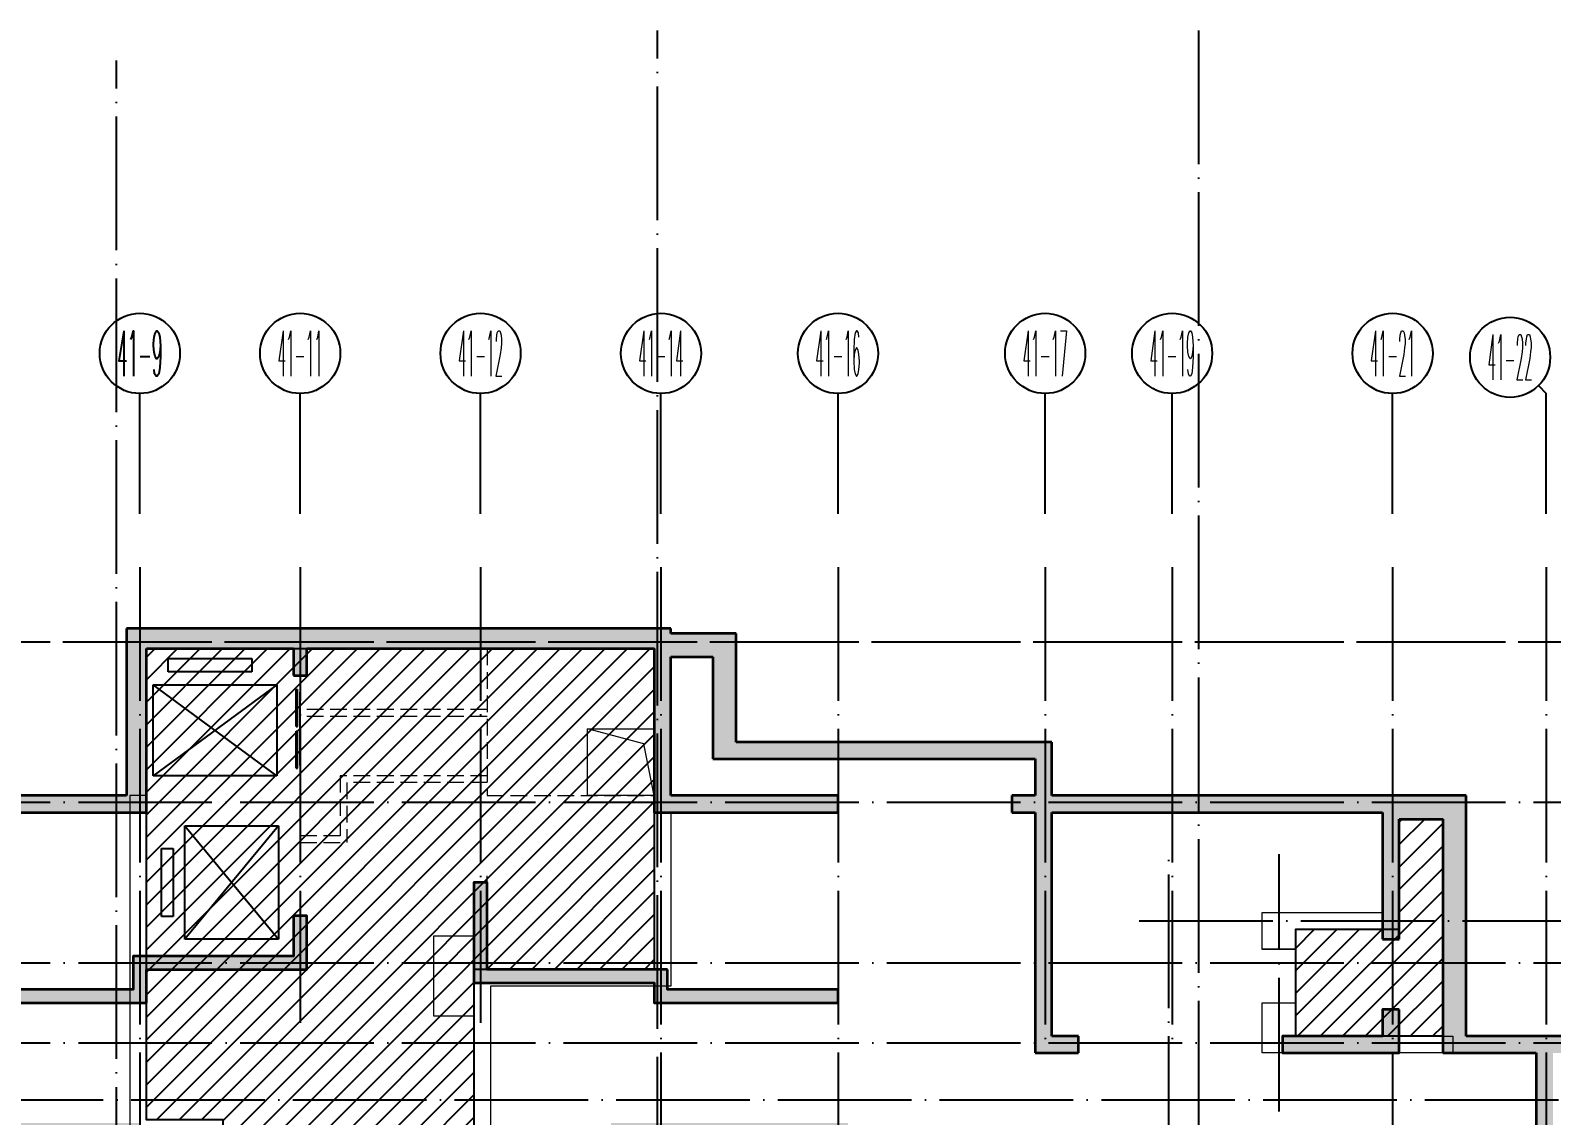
# Model space of a CAD drawing. Extents: x 115549 to 768939, y -502199 to 402497.
# Drawn here: x 330796 to 353562, y -324259 to -308022 of the extents above; entities that cross this region are included whole.
import ezdxf
from ezdxf.enums import TextEntityAlignment as Align

# ---------------------------------------------------------------- set-up
doc = ezdxf.new("R2010")
doc.units = 0
doc.header["$LTSCALE"] = 1000
doc.header["$MEASUREMENT"] = 0
doc.linetypes.add('__DASH', pattern=[0.35, 0.25, -0.1])
doc.linetypes.add('DOTE', pattern=[2.4200000000000004, 2, -0.2, 0.02, -0.2])
for name, color, linetype, lineweight in [('_0', 7, 'Continuous', 9), ('renWALL', 8, 'Continuous', 9), ('主楼剪力墙', 212, 'Continuous', 5), ('砼墙', 3, 'Continuous', 35)]:
    doc.layers.add(name, color=color, linetype=linetype, lineweight=lineweight)
for name, color, linetype in [('AXIS', 3, 'Continuous'), ('AXIS_TEXT', 7, 'Continuous'), ('DOTE', 16, 'DOTE'), ('EVTR', 2, 'Continuous'), ('WINDOW', 4, 'Continuous')]:
    doc.layers.add(name, color=color, linetype=linetype)
doc.styles.add('_TCH_AXIS', font='COMPLEX', dxfattribs={"bigfont": 'GBCBIG'})
doc.styles.add('COMPLEX', font='COMPLEX')

# ---------------------------------------------------------------- blocks, each defined once
blk = doc.blocks.new('qiangzh3333')
at = {"layer": 'renWALL', "color": 8}
for points in [[(503137150.9342006, 3697181646.119416), (503137150.9342009, 3697185046.119416), (503136900.9342009, 3697185046.119416), (503136900.9342006, 3697181646.119416)], [(503142050.9342011, 3697182446.11772), (503144750.9341238, 3697182446.113268), (503144750.9342011, 3697184796.116471), (503145000.9342011, 3697184796.116463), (503145000.9341155, 3697182196.112856), (503142300.9342011, 3697182196.117307), (503142300.9342011, 3697181646.119416), (503142300.9342011, 3697177451.115473), (503142300.9342011, 3697177346.117307), (503146100.9335968, 3697177346.111042), (503146100.9340159, 3697175396.120447), (503147650.9344684, 3697175396.119892), (503147650.9346321, 3697173596.129053), (503147650.9346639, 3697173246.111591), (503147650.9348094, 3697171646.11146), (503146100.937597, 3697171646.112942)], [(503142050.9342011, 3697181746.119416), (503141450.9338303, 3697181746.119416), (503141450.933405, 3697182946.119184), (503142050.9342011, 3697182946.119184), (503142050.9342011, 3697182446.11772), (503142050.9342011, 3697181646.119416), (503142050.9342011, 3697177596.524923), (503141000.9343167, 3697177596.526376), (503140500.9343169, 3697177596.527068), (503140500.9339017, 3697177296.527068), (503140850.9341468, 3697177296.526584), (503140850.9346814, 3697175101.117191), (503140600.9346814, 3697175101.117403), (503140600.9344696, 3697174851.117403), (503141100.9347423, 3697174851.116979), (503141100.9341345, 3697177346.526238), (503142050.9342011, 3697177346.524923), (503142050.9342011, 3697177096.11772), (503145850.9336506, 3697177096.111455), (503145850.9340488, 3697175243.12045), (503145850.9344028, 3697173596.129012), (503145850.934478, 3697173246.111549), (503145850.9346929, 3697172246.116467)], [(503136900.9342006, 3697181646.119098), (503136900.9378093, 3697179946.116202), (503138050.9342036, 3697179946.118238), (503138050.9344605, 3697177451.1212), (503138050.9345274, 3697176801.117507), (503138300.9345274, 3697176801.117532), (503138300.9344764, 3697177296.530113), (503139300.9339017, 3697177296.528729), (503139300.9343169, 3697177596.528729), (503138300.9344455, 3697177596.530113), (503138300.9341778, 3697180196.11868), (503137150.9372786, 3697180196.116644), (503137150.9342006, 3697181646.119628)], [(503157949.9451582, 3697180546.119472), (503157949.9452031, 3697180346.119472)]]:
    blk.add_lwpolyline(points, dxfattribs=at)
for points in [[(503153850.9343082, 3697183296.119416), (503155650.9343097, 3697183296.119416), (503155650.9343097, 3697183046.119416), (503154350.9343085, 3697183046.119416), (503154350.9343087, 3697182746.119417), (503153850.9343087, 3697182746.119416)], [(503154350.9343097, 3697181446.119416), (503156700.9343097, 3697181446.119416), (503156700.9343097, 3697181196.119416), (503153850.93431, 3697181196.119416), (503153850.9343094, 3697181946.119416), (503154350.9343093, 3697181946.119416)]]:
    blk.add_lwpolyline(points, close=True, dxfattribs=at)
blk = doc.blocks.new('zhuloujlqtiangchong')
at = {"layer": '主楼剪力墙'}
h = blk.add_hatch(color=253, dxfattribs=at)
h.dxf.hatch_style = 1
h.paths.add_polyline_path([(779472.119551599, 656800.9228439331), (779472.119551599, 654900.9228439331), (779472.119551599, 654550.9228439331), (779472.119551599, 652700.9228439331), (779472.119551599, 650800.9228439331), (779272.119551599, 650800.9228439331), (779272.119551599, 652700.9228439331), (779272.119551599, 654550.9228439331), (779272.119551599, 654900.9228439331), (779272.119551599, 656800.9228439331)], flags=16)
h.paths.add_polyline_path([(782022.119551599, 657450.9228439331), (781772.119551599, 657450.9228439331), (781772.119551599, 656800.9228439331), (783172.119551599, 656800.9228439331), (783522.119551599, 656800.9228439331), (783522.119551599, 657050.9228439331), (783172.119551599, 657050.9228439331), (782022.119551599, 657050.9228439331)], flags=17)
h.paths.add_polyline_path([(786772.119551599, 651750.9228439331), (786772.119551599, 652000.9228439331), (786372.119551599, 652000.9228439331), (786372.119551599, 653500.9228439331), (786172.119551599, 653500.9228439331), (786172.119551599, 651750.9228439331)], flags=17)
h.paths.add_polyline_path([(791822.119551599, 651850.9228439331), (791822.119551599, 652350.9228439331), (791822.119551599, 652750.9228439331), (794772.119551599, 652750.9228439331), (794772.119551599, 652950.9228439331), (791572.119551599, 652950.9228439331), (791572.119551599, 652350.9228439331), (791572.119551599, 651850.9228439331), (791572.119551599, 651000.9228439331), (791822.119551599, 651000.9228439331)], flags=17)
h.paths.add_polyline_path([(794872.119551599, 647250.9228439331), (794872.119551599, 648050.9228439331), (795272.119551599, 648050.9228439331), (795272.119551599, 648300.9228439331), (794872.119551599, 648300.9228439331), (794872.119551599, 649000.9228439331), (794622.119551599, 649000.9228439331), (794622.119551599, 648150.9228439331), (794622.119551599, 647500.9228439331), (794272.119551599, 647500.9228439331), (792172.119551599, 647500.9228439331), (791822.119551599, 647500.9228439331), (791822.119551599, 649000.9228439331), (791572.119551599, 649000.9228439331), (791572.119551599, 647250.9228439331), (792172.119551599, 647250.9228439331), (794272.119551599, 647250.9228439331)])
h.paths.add_polyline_path([(803422.119551599, 655150.9228439331), (803422.119551599, 655750.9228439331), (800622.119551599, 655750.9228439331), (800622.119551599, 655550.9228439331), (803172.119551599, 655550.9228439331), (803172.119551599, 655150.9228439331), (803172.119551599, 653500.9228439331), (803172.119551599, 653100.9228439331), (803172.119551599, 651750.9228439331), (804172.119551599, 651750.9228439331), (804172.119551599, 652000.9228439331), (803422.119551599, 652000.9228439331), (803422.119551599, 653100.9228439331), (803422.119551599, 653500.9228439331)], flags=17)
h.paths.add_polyline_path([(798372.119551599, 647250.9228439331), (798972.119551599, 647250.9228439331), (801472.119551599, 647250.9228439331), (802072.119551599, 647250.9228439331), (802072.119551599, 649000.9228439331), (802072.119551599, 650650.9228439331), (802072.119551599, 651000.9228439331), (802072.119551599, 651850.9228439331), (802072.119551599, 652600.9228439331), (802072.119551599, 653200.9228439331), (800372.119551599, 653200.9228439331), (798472.119551599, 653200.9228439331), (798472.119551599, 653000.9228439331), (800372.119551599, 653000.9228439331), (801822.119551599, 653000.9228439331), (801822.119551599, 652600.9228439331), (801822.119551599, 651850.9228439331), (801822.119551599, 651000.9228439331), (801822.119551599, 650650.9228439331), (801822.119551599, 649000.9228439331), (801822.119551599, 647500.9228439331), (801472.119551599, 647500.9228439331), (798972.119551599, 647500.9228439331), (798622.119551599, 647500.9228439331), (798622.119551599, 648150.9228439331), (798622.119551599, 649000.9228439331), (798372.119551599, 649000.9228439331), (798372.119551599, 648300.9228439331), (797972.119551599, 648300.9228439331), (797972.119551599, 648050.9228439331), (798372.119551599, 648050.9228439331)])
h.paths.add_polyline_path([(803272.119551599, 657550.9228439331), (803272.119551599, 657750.9228439331), (800722.119551599, 657750.9228439331), (800722.119551599, 658250.9228439331), (798322.119551599, 658250.9228439331), (798322.119551599, 658850.9228439331), (798122.119551599, 658850.9228439331), (798122.119551599, 658050.9228439331), (800522.119551599, 658050.9228439331), (800522.119551599, 657550.9228439331)], flags=17)
h.paths.add_polyline_path([(792922.119551599, 657850.9228439331), (795622.119551599, 657850.9228439331), (795622.119551599, 659350.9228439331), (795422.119551599, 659350.9228439331), (795422.119551599, 658050.9228439331), (792722.119551599, 658050.9228439331), (792722.119551599, 657750.9228439331), (790172.119551599, 657750.9228439331), (790172.119551599, 657550.9228439331), (792922.119551599, 657550.9228439331)], flags=17)
h.paths.add_polyline_path([(790272.119551599, 651750.9228439331), (790272.119551599, 652850.9228439331), (790272.119551599, 653500.9228439331), (790272.119551599, 655150.9228439331), (790272.119551599, 655550.9228439331), (792822.119551599, 655550.9228439331), (793572.119551599, 655550.9228439331), (793572.119551599, 655750.9228439331), (792822.119551599, 655750.9228439331), (790022.119551599, 655750.9228439331), (790022.119551599, 655150.9228439331), (790022.119551599, 653500.9228439331), (790022.119551599, 652850.9228439331), (790022.119551599, 652000.9228439331), (789272.119551599, 652000.9228439331), (789272.119551599, 651750.9228439331)], flags=17)
h.paths.add_polyline_path([(807272.119551599, 651750.9228439331), (807272.119551599, 653500.9228439331), (807072.119551599, 653500.9228439331), (807072.119551599, 652000.9228439331), (806672.119551599, 652000.9228439331), (806672.119551599, 651750.9228439331)], flags=17)
h.paths.add_polyline_path([(810272.119551599, 656800.9228439331), (811672.119551599, 656800.9228439331), (811672.119551599, 657450.9228439331), (811422.119551599, 657450.9228439331), (811422.119551599, 657050.9228439331), (810272.119551599, 657050.9228439331), (809922.119551599, 657050.9228439331), (809922.119551599, 656800.9228439331)], flags=17)
h.paths.add_polyline_path([(776972.119551599, 657450.9228439331), (776722.119551599, 657450.9228439331), (776722.119551599, 657050.9228439331), (775572.119551599, 657050.9228439331), (775222.119551599, 657050.9228439331), (775222.119551599, 656800.9228439331), (775572.119551599, 656800.9228439331), (776972.119551599, 656800.9228439331)], flags=17)
h.paths.add_polyline_path([(772572.119551599, 651750.9228439331), (772572.119551599, 653500.9228439331), (772372.119551599, 653500.9228439331), (772372.119551599, 652000.9228439331), (771972.119551599, 652000.9228439331), (771972.119551599, 651750.9228439331)], flags=17)
h.paths.add_polyline_path([(768722.119551599, 655750.9228439331), (765922.119551599, 655750.9228439331), (765172.119551599, 655750.9228439331), (765172.119551599, 655550.9228439331), (765922.119551599, 655550.9228439331), (768472.119551599, 655550.9228439331), (768472.119551599, 655150.9228439331), (768472.119551599, 653500.9228439331), (768472.119551599, 652850.9228439331), (768472.119551599, 651750.9228439331), (769472.119551599, 651750.9228439331), (769472.119551599, 652000.9228439331), (768722.119551599, 652000.9228439331), (768722.119551599, 652850.9228439331), (768722.119551599, 653500.9228439331), (768722.119551599, 655150.9228439331)], flags=17)
h.paths.add_polyline_path([(767172.119551599, 651850.9228439331), (767172.119551599, 652350.9228439331), (767172.119551599, 652950.9228439331), (763972.119551599, 652950.9228439331), (763972.119551599, 652750.9228439331), (766922.119551599, 652750.9228439331), (766922.119551599, 652350.9228439331), (766922.119551599, 651850.9228439331), (766922.119551599, 651000.9228439331), (767172.119551599, 651000.9228439331)], flags=17)
h.paths.add_polyline_path([(767172.119551599, 647250.9228439331), (767172.119551599, 649000.9228439331), (766922.119551599, 649000.9228439331), (766922.119551599, 647500.9228439331), (764472.119551599, 647500.9228439331), (764122.119551599, 647500.9228439331), (764122.119551599, 648150.9228439331), (764122.119551599, 649000.9228439331), (763872.119551599, 649000.9228439331), (763872.119551599, 648300.9228439331), (763472.119551599, 648300.9228439331), (763472.119551599, 648050.9228439331), (763872.119551599, 648050.9228439331), (763872.119551599, 647250.9228439331), (764472.119551599, 647250.9228439331)])
h.paths.add_polyline_path([(755572.119551599, 655150.9228439331), (755572.119551599, 655550.9228439331), (758122.119551599, 655550.9228439331), (758122.119551599, 655750.9228439331), (755322.119551599, 655750.9228439331), (755322.119551599, 655150.9228439331), (755322.119551599, 653500.9228439331), (755322.119551599, 653100.9228439331), (755322.119551599, 652000.9228439331), (754572.119551599, 652000.9228439331), (754572.119551599, 651750.9228439331), (755572.119551599, 651750.9228439331), (755572.119551599, 653100.9228439331), (755572.119551599, 653500.9228439331)], flags=17)
h.paths.add_polyline_path([(756672.119551599, 647250.9228439331), (759772.119551599, 647250.9228439331), (760372.119551599, 647250.9228439331), (760372.119551599, 648050.9228439331), (760772.119551599, 648050.9228439331), (760772.119551599, 648300.9228439331), (760372.119551599, 648300.9228439331), (760372.119551599, 649000.9228439331), (760122.119551599, 649000.9228439331), (760122.119551599, 648150.9228439331), (760122.119551599, 647500.9228439331), (759772.119551599, 647500.9228439331), (756922.119551599, 647500.9228439331), (756922.119551599, 649000.9228439331), (756672.119551599, 649000.9228439331)])
h.paths.add_polyline_path([(756922.119551599, 652600.9228439331), (756922.119551599, 653000.9228439331), (758372.119551599, 653000.9228439331), (760272.119551599, 653000.9228439331), (760272.119551599, 653200.9228439331), (758372.119551599, 653200.9228439331), (756672.119551599, 653200.9228439331), (756672.119551599, 652600.9228439331), (756672.119551599, 651850.9228439331), (756672.119551599, 651000.9228439331), (756922.119551599, 651000.9228439331), (756922.119551599, 651850.9228439331)], flags=17)
h.paths.add_polyline_path([(758222.119551599, 657550.9228439331), (758222.119551599, 658050.9228439331), (760622.119551599, 658050.9228439331), (760622.119551599, 658850.9228439331), (760422.119551599, 658850.9228439331), (760422.119551599, 658250.9228439331), (758022.119551599, 658250.9228439331), (758022.119551599, 657750.9228439331), (755472.119551599, 657750.9228439331), (755472.119551599, 657550.9228439331)], flags=17)
h.paths.add_polyline_path([(766022.119551599, 658050.9228439331), (763322.119551599, 658050.9228439331), (763322.119551599, 659350.9228439331), (763122.119551599, 659350.9228439331), (763122.119551599, 657850.9228439331), (765822.119551599, 657850.9228439331), (765822.119551599, 657550.9228439331), (768572.119551599, 657550.9228439331), (768572.119551599, 657750.9228439331), (766022.119551599, 657750.9228439331)], flags=17)
h.paths.add_polyline_path([(752072.119551599, 651750.9228439331), (752072.119551599, 652000.9228439331), (751672.119551599, 652000.9228439331), (751672.119551599, 653500.9228439331), (751472.119551599, 653500.9228439331), (751472.119551599, 651750.9228439331)], flags=17)
h.paths.add_polyline_path([(748822.119551599, 656800.9228439331), (748822.119551599, 657050.9228439331), (748472.119551599, 657050.9228439331), (747322.119551599, 657050.9228439331), (747322.119551599, 657450.9228439331), (747072.119551599, 657450.9228439331), (747072.119551599, 656800.9228439331), (748472.119551599, 656800.9228439331)], flags=17)
h.paths.add_polyline_path([(744772.119551599, 656401.0003905296), (742021.1895515919, 656400.9844765663), (742021.1895515919, 655700.9853439331), (742271.1895515919, 655700.9853439331), (742271.1895515919, 656100.9859228134), (744772.119551599, 656101.0003905296), (744772.119551599, 655450.9228439331), (744772.119551599, 654900.9228439331), (744772.119551599, 654550.9228439331), (744772.119551599, 653100.9228439331), (744772.119551599, 652700.9228439331), (744772.119551599, 650800.9228439331), (742271.1895515919, 650800.9228439331), (742271.1895515919, 654500.9853439331), (742021.1895515919, 654500.9853439331), (742021.1895515919, 650550.9228439331), (744872.119551599, 650550.9228439331), (745372.119551599, 650550.9228439331), (748572.119551599, 650550.9228439331), (748572.119551599, 651750.9228439331), (748972.119551599, 651750.9228439331), (748972.119551599, 652000.9228439331), (748572.119551599, 652000.9228439331), (748572.119551599, 652700.9228439331), (748322.119551599, 652700.9228439331), (748322.119551599, 651850.9228439331), (748322.119551599, 650800.9228439331), (745372.119551599, 650800.9228439331), (745022.119551599, 650800.9228439331), (745022.119551599, 652700.9228439331), (745022.119551599, 653100.9228439331), (745022.119551599, 654550.9228439331), (745022.119551599, 654900.9228439331), (745022.119551599, 655450.9228439331), (745022.119551599, 656101.0009689331), (745022.119551599, 656800.9228439331), (745372.119551599, 656800.9228439331), (746422.119551599, 656800.9228439331), (746422.119551599, 660300.9228439331), (747072.119551599, 660300.9228439331), (747072.119551599, 658500.9228439331), (747322.119551599, 658500.9228439331), (747322.119551599, 660400.9228439331), (748072.119551599, 660400.9228439331), (750472.119551599, 660400.9228439331), (752272.119551599, 660400.9228439331), (752272.119551599, 657050.9228439331), (751872.119551599, 657050.9228439331), (751872.119551599, 656800.9228439331), (752522.119551599, 656800.9228439331), (752522.119551599, 660400.9228439331), (752872.119551599, 660400.9228439331), (755472.119551599, 660400.9228439331), (757622.119551599, 660400.9228439331), (758222.119551599, 660400.9228439331), (758222.119551599, 662850.9228439331), (760422.119551599, 662850.9228439331), (760422.119551599, 662450.9228439331), (760622.119551599, 662450.9228439331), (760622.119551599, 662850.9228439331), (763222.119551599, 662850.9228439331), (765322.119551599, 662850.9228439331), (765822.119551599, 662850.9228439331), (765822.119551599, 661330.9228439331), (765822.119551599, 660400.9228439331), (766422.119551599, 660400.9228439331), (766822.119551599, 660400.9228439331), (768572.119551599, 660400.9228439331), (768572.119551599, 660650.9228439331), (766822.119551599, 660650.9228439331), (766422.119551599, 660650.9228439331), (766072.119551599, 660650.9228439331), (766072.119551599, 661330.9228439331), (766072.119551599, 662725.9228439331), (766697.119551599, 662725.9228439331), (766697.119551599, 661200.9228439331), (768572.119551599, 661200.9228439331), (771522.119551599, 661200.9228439331), (771522.119551599, 660650.9228439331), (771172.119551599, 660650.9228439331), (771172.119551599, 660400.9228439331), (771522.119551599, 660400.9228439331), (771522.119551599, 656800.9228439331), (772172.119551599, 656800.9228439331), (772172.119551599, 657050.9228439331), (771772.119551599, 657050.9228439331), (771772.119551599, 660400.9228439331), (773572.119551599, 660400.9228439331), (775972.119551599, 660400.9228439331), (776722.119551599, 660400.9228439331), (776722.119551599, 658500.9228439331), (776972.119551599, 658500.9228439331), (776972.119551599, 660300.9228439331), (777622.119551599, 660300.9228439331), (777622.119551599, 656800.9228439331), (778672.119551599, 656800.9228439331), (779022.119551599, 656800.9228439331), (779022.119551599, 654900.9228439331), (779022.119551599, 654550.9228439331), (779022.119551599, 652700.9228439331), (779022.119551599, 650800.9228439331), (778672.119551599, 650800.9228439331), (775722.119551599, 650800.9228439331), (775722.119551599, 651850.9228439331), (775722.119551599, 652700.9228439331), (775472.119551599, 652700.9228439331), (775472.119551599, 652000.9228439331), (775072.119551599, 652000.9228439331), (775072.119551599, 651750.9228439331), (775472.119551599, 651750.9228439331), (775472.119551599, 650550.9228439331), (778672.119551599, 650550.9228439331), (779172.119551599, 650550.9228439331), (779572.119551599, 650550.9228439331), (780072.119551599, 650550.9228439331), (783272.119551599, 650550.9228439331), (783272.119551599, 651750.9228439331), (783672.119551599, 651750.9228439331), (783672.119551599, 652000.9228439331), (783272.119551599, 652000.9228439331), (783272.119551599, 652700.9228439331), (783022.119551599, 652700.9228439331), (783022.119551599, 651850.9228439331), (783022.119551599, 650800.9228439331), (780072.119551599, 650800.9228439331), (779722.119551599, 650800.9228439331), (779722.119551599, 652700.9228439331), (779722.119551599, 654550.9228439331), (779722.119551599, 654900.9228439331), (779722.119551599, 656800.9228439331), (780072.119551599, 656800.9228439331), (781122.119551599, 656800.9228439331), (781122.119551599, 660300.9228439331), (781772.119551599, 660300.9228439331), (781772.119551599, 658500.9228439331), (782022.119551599, 658500.9228439331), (782022.119551599, 660400.9228439331), (782772.119551599, 660400.9228439331), (785172.119551599, 660400.9228439331), (786972.119551599, 660400.9228439331), (786972.119551599, 657050.9228439331), (786572.119551599, 657050.9228439331), (786572.119551599, 656800.9228439331), (787222.119551599, 656800.9228439331), (787222.119551599, 660400.9228439331), (787572.119551599, 660400.9228439331), (787572.119551599, 660650.9228439331), (787222.119551599, 660650.9228439331), (787222.119551599, 661200.9228439331), (790172.119551599, 661200.9228439331), (792047.119551599, 661200.9228439331), (792047.119551599, 662725.9228439331), (792672.119551599, 662725.9228439331), (792672.119551599, 661330.9228439331), (792672.119551599, 660650.9228439331), (792322.119551599, 660650.9228439331), (791922.119551599, 660650.9228439331), (790172.119551599, 660650.9228439331), (790172.119551599, 660400.9228439331), (791922.119551599, 660400.9228439331), (792322.119551599, 660400.9228439331), (792922.119551599, 660400.9228439331), (792922.119551599, 661330.9228439331), (792922.119551599, 662850.9228439331), (793422.119551599, 662850.9228439331), (795522.119551599, 662850.9228439331), (798122.119551599, 662850.9228439331), (798122.119551599, 662450.9228439331), (798322.119551599, 662450.9228439331), (798322.119551599, 662850.9228439331), (800522.119551599, 662850.9228439331), (800522.119551599, 660400.9228439331), (801122.119551599, 660400.9228439331), (803272.119551599, 660400.9228439331), (805872.119551599, 660400.9228439331), (806222.119551599, 660400.9228439331), (806222.119551599, 656800.9228439331), (806872.119551599, 656800.9228439331), (806872.119551599, 657050.9228439331), (806472.119551599, 657050.9228439331), (806472.119551599, 660400.9228439331), (808272.119551599, 660400.9228439331), (810672.119551599, 660400.9228439331), (811422.119551599, 660400.9228439331), (811422.119551599, 658500.9228439331), (811672.119551599, 658500.9228439331), (811672.119551599, 660300.9228439331), (812322.119551599, 660300.9228439331), (812322.119551599, 656800.9228439331), (813372.119551599, 656800.9228439331), (813722.119551599, 656800.9228439331), (813722.119551599, 655902.9540939331), (813722.119551599, 655450.9228439331), (813722.119551599, 654900.9228439331), (813722.119551599, 654550.9228439331), (813722.119551599, 653100.9228439331), (813722.119551599, 652700.9228439331), (813722.119551599, 650800.9228439331), (810422.119551599, 650800.9228439331), (810422.119551599, 651850.9228439331), (810422.119551599, 652700.9228439331), (810172.119551599, 652700.9228439331), (810172.119551599, 652000.9228439331), (809772.119551599, 652000.9228439331), (809772.119551599, 651750.9228439331), (810172.119551599, 651750.9228439331), (810172.119551599, 650550.9228439331), (813972.119551599, 650550.9228439331), (813972.119551599, 652700.9228439331), (813972.119551599, 653100.9228439331), (813972.119551599, 654550.9228439331), (813972.119551599, 654900.9228439331), (813972.119551599, 655450.9228439331), (813972.119551599, 657050.9228439331), (813372.119551599, 657050.9228439331), (812672.119551599, 657050.9228439331), (812672.119551599, 660650.9228439331), (811572.119551599, 660650.9228439331), (810672.119551599, 660650.9228439331), (808272.119551599, 660650.9228439331), (806372.119551599, 660650.9228439331), (805872.119551599, 660650.9228439331), (803272.119551599, 660650.9228439331), (801122.119551599, 660650.9228439331), (800822.119551599, 660650.9228439331), (800822.119551599, 663150.9228439331), (798222.119551599, 663150.9228439331), (795522.119551599, 663150.9228439331), (793422.119551599, 663150.9228439331), (792672.119551599, 663150.9228439331), (792672.119551599, 663075.9228439331), (791697.119551599, 663075.9228439331), (791697.119551599, 661450.9228439331), (790172.119551599, 661450.9228439331), (786972.119551599, 661450.9228439331), (786972.119551599, 660650.9228439331), (785172.119551599, 660650.9228439331), (782772.119551599, 660650.9228439331), (781872.119551599, 660650.9228439331), (780772.119551599, 660650.9228439331), (780772.119551599, 657050.9228439331), (780072.119551599, 657050.9228439331), (779572.119551599, 657050.9228439331), (779172.119551599, 657050.9228439331), (778672.119551599, 657050.9228439331), (777972.119551599, 657050.9228439331), (777972.119551599, 660650.9228439331), (776872.119551599, 660650.9228439331), (775972.119551599, 660650.9228439331), (773572.119551599, 660650.9228439331), (771772.119551599, 660650.9228439331), (771772.119551599, 661450.9228439331), (768572.119551599, 661450.9228439331), (767047.119551599, 661450.9228439331), (767047.119551599, 663075.9228439331), (766072.119551599, 663075.9228439331), (766072.119551599, 663150.9228439331), (765322.119551599, 663150.9228439331), (763222.119551599, 663150.9228439331), (760522.119551599, 663150.9228439331), (757922.119551599, 663150.9228439331), (757922.119551599, 660650.9228439331), (757622.119551599, 660650.9228439331), (755472.119551599, 660650.9228439331), (752872.119551599, 660650.9228439331), (752372.119551599, 660650.9228439331), (750472.119551599, 660650.9228439331), (748072.119551599, 660650.9228439331), (747172.119551599, 660650.9228439331), (746072.119551599, 660650.9228439331), (746072.119551599, 657050.9228439331), (745372.119551599, 657050.9228439331), (744772.119551599, 657050.9228439331)])
blk = doc.blocks.new('$DORLIB2D$00000127')
at = {"color": 0}
for points in [[(-0.5333333333328483, 0.7948983154366971), (-0.5333333333328483, 0.690405644187237)], [(-0.0333333333328483, 0.7948983154366971), (-0.5333333333328483, 0.7948983154366971)], [(-0.0333333333328483, 0.690405644187237), (-0.5333333333328483, 0.690405644187237)], [(-0.0333333333328483, 0.7948983154366971), (-0.0333333333328483, 0.690405644187237)], [(0.5333333333328483, 0.7948983154366971), (0.0333333333328483, 0.7948983154366971)], [(0.0333333333328483, 0.7948983154366971), (0.0333333333328483, 0.690405644187237)], [(0.5333333333328483, 0.690405644187237), (0.0333333333328483, 0.690405644187237)], [(0.5333333333328483, 0.7948983154366971), (0.5333333333328483, 0.690405644187237)], [(0.5, 0.4999999999999858), (-0.5, 0.4999999999999858)]]:
    blk.add_lwpolyline(points, dxfattribs=at)
blk = doc.blocks.new('_AXISO')
blk.add_circle((0, 0), 0.5)
at = {"layer": 'AXIS_TEXT', "style": 'COMPLEX', "width": 1.041666666666667}
blk.add_attdef('A', text='', height=0.56, dxfattribs=at).set_placement((-0.25, -0.28), (0.25, -0.28), align=Align.FIT)
blk = doc.blocks.new('41-3')
at = {"layer": 'AXIS'}
for p, q in [((2271426.010608793, -1135068.164519855), (2271426.010608795, -1133266.537620632)), ((2273826.010608309, -1135068.164519856), (2273826.010608311, -1133266.537620634)), ((2276526.010608231, -1135068.164519858), (2276526.010608233, -1133266.537620635)), ((2279226.010607381, -1135068.16451986), (2279226.010607383, -1133266.537620637)), ((2281876.010607562, -1135068.164519861), (2281876.010607563, -1133266.537620639)), ((2284976.010607705, -1135068.164519863), (2284976.010607706, -1133266.537620641)), ((2286876.010608023, -1135068.164519865), (2286876.010608024, -1133266.537620642)), ((2290176.010607856, -1135068.164519867), (2290176.010607858, -1133266.537620644)), ((2292358.8533204, -1133149.38033312), (2292476.010607925, -1133266.537620645)), ((2292476.010607923, -1135068.164519868), (2292476.010607925, -1133266.537620645))]:
    blk.add_line(p, q, dxfattribs=at)
ref = blk.add_blockref('_AXISO', (2271426.010608795, -1132666.537620632), dxfattribs=dict(at, xscale=1200, yscale=1200, zscale=1200))
ref.add_attrib('A', '41-9', dxfattribs={"layer": 'AXIS_TEXT', "height": 678.8225099390856, "style": '_TCH_AXIS', "width": 0.2763157894735886}).set_placement((2271086.599353826, -1133005.948875602), (2271765.421863765, -1133005.948875602), align=Align.FIT)
ref = blk.add_blockref('_AXISO', (2273826.010608311, -1132666.537620633), dxfattribs=dict(at, xscale=1200, yscale=1200, zscale=1200))
ref.add_attrib('A', '41-11', dxfattribs={"layer": 'AXIS_TEXT', "height": 678.8225099390856, "style": '_TCH_AXIS', "width": 0.2441860465115435}).set_placement((2273486.599353342, -1133005.948875603), (2274165.421863281, -1133005.948875603), align=Align.FIT)
ref = blk.add_blockref('_AXISO', (2276526.010608233, -1132666.537620635), dxfattribs=dict(at, xscale=1200, yscale=1200, zscale=1200))
ref.add_attrib('A', '41-12', dxfattribs={"layer": 'AXIS_TEXT', "height": 678.8225099390856, "style": '_TCH_AXIS', "width": 0.2307692307691509}).set_placement((2276186.599353264, -1133005.948875605), (2276865.421863202, -1133005.948875605), align=Align.FIT)
ref = blk.add_blockref('_AXISO', (2279226.010607383, -1132666.537620637), dxfattribs=dict(at, xscale=1200, yscale=1200, zscale=1200))
ref.add_attrib('A', '41-14', dxfattribs={"layer": 'AXIS_TEXT', "height": 678.8225099390856, "style": '_TCH_AXIS', "width": 0.2258064516128251}).set_placement((2278886.599352414, -1133005.948875607), (2279565.421862353, -1133005.948875607), align=Align.FIT)
ref = blk.add_blockref('_AXISO', (2281876.010607564, -1132666.537620639), dxfattribs=dict(at, xscale=1200, yscale=1200, zscale=1200))
ref.add_attrib('A', '41-16', dxfattribs={"layer": 'AXIS_TEXT', "height": 678.8225099390856, "style": '_TCH_AXIS', "width": 0.230769230769151}).set_placement((2281536.599352594, -1133005.948875608), (2282215.421862533, -1133005.948875608), align=Align.FIT)
ref = blk.add_blockref('_AXISO', (2284976.010607706, -1132666.537620641), dxfattribs=dict(at, xscale=1200, yscale=1200, zscale=1200))
ref.add_attrib('A', '41-17', dxfattribs={"layer": 'AXIS_TEXT', "height": 678.8225099390856, "style": '_TCH_AXIS', "width": 0.230769230769151}).set_placement((2284636.599352737, -1133005.94887561), (2285315.421862676, -1133005.94887561), align=Align.FIT)
ref = blk.add_blockref('_AXISO', (2286876.010608025, -1132666.537620642), dxfattribs=dict(at, xscale=1200, yscale=1200, zscale=1200))
ref.add_attrib('A', '41-19', dxfattribs={"layer": 'AXIS_TEXT', "height": 678.8225099390856, "style": '_TCH_AXIS', "width": 0.230769230769151}).set_placement((2286536.599353055, -1133005.948875611), (2287215.421862994, -1133005.948875611), align=Align.FIT)
ref = blk.add_blockref('_AXISO', (2290176.010607858, -1132666.537620644), dxfattribs=dict(at, xscale=1200, yscale=1200, zscale=1200))
ref.add_attrib('A', '41-21', dxfattribs={"layer": 'AXIS_TEXT', "height": 678.8225099390856, "style": '_TCH_AXIS', "width": 0.230769230769151}).set_placement((2289836.599352889, -1133005.948875614), (2290515.421862828, -1133005.948875614), align=Align.FIT)
ref = blk.add_blockref('_AXISO', (2291934.589251688, -1132725.116264408), dxfattribs=dict(at, xscale=1200, yscale=1200, zscale=1200))
ref.add_attrib('A', '41-22', dxfattribs={"layer": 'AXIS_TEXT', "height": 678.8225099390856, "style": '_TCH_AXIS', "width": 0.2187499999999244}).set_placement((2291595.177996719, -1133064.527519377), (2292274.000506658, -1133064.527519377), align=Align.FIT)
blk = doc.blocks.new('gangjinhunningtuqiang')
at = {"layer": '砼墙', "color": 8}
for p, q in [((760522.119551599, 663150.9228439331), (757922.119551599, 663150.9228439331)), ((757922.119551599, 663150.9228439331), (757922.119551599, 660650.9228439331)), ((763222.119551599, 663150.9228439331), (760522.119551599, 663150.9228439331)), ((765322.119551599, 663150.9228439331), (763222.119551599, 663150.9228439331)), ((766072.119551599, 663150.9228439331), (765322.119551599, 663150.9228439331)), ((766072.119551599, 663075.9228439331), (766072.119551599, 663150.9228439331)), ((767047.119551599, 663075.9228439331), (766072.119551599, 663075.9228439331)), ((767047.119551599, 661450.9228439331), (767047.119551599, 663075.9228439331)), ((758222.119551599, 660400.9228439331), (758222.119551599, 662850.9228439331)), ((758222.119551599, 662850.9228439331), (760422.119551599, 662850.9228439331)), ((760422.119551599, 662850.9228439331), (760422.119551599, 662450.9228439331)), ((760622.119551599, 662450.9228439331), (760622.119551599, 662850.9228439331)), ((760622.119551599, 662850.9228439331), (763222.119551599, 662850.9228439331)), ((763222.119551599, 662850.9228439331), (765322.119551599, 662850.9228439331)), ((765322.119551599, 662850.9228439331), (765822.119551599, 662850.9228439331)), ((765822.119551599, 662850.9228439331), (765822.119551599, 661330.9228439331)), ((766072.119551599, 661330.9228439331), (766072.119551599, 662725.9228439331)), ((766072.119551599, 662725.9228439331), (766697.119551599, 662725.9228439331)), ((766697.119551599, 662725.9228439331), (766697.119551599, 661200.9228439331)), ((760422.119551599, 662450.9228439331), (760622.119551599, 662450.9228439331)), ((768572.119551599, 661450.9228439331), (767047.119551599, 661450.9228439331)), ((771772.119551599, 661450.9228439331), (768572.119551599, 661450.9228439331)), ((771772.119551599, 660650.9228439331), (771772.119551599, 661450.9228439331)), ((765822.119551599, 661330.9228439331), (765822.119551599, 660400.9228439331)), ((766072.119551599, 660650.9228439331), (766072.119551599, 661330.9228439331)), ((766697.119551599, 661200.9228439331), (768572.119551599, 661200.9228439331)), ((768572.119551599, 661200.9228439331), (771522.119551599, 661200.9228439331)), ((771522.119551599, 661200.9228439331), (771522.119551599, 660650.9228439331)), ((757622.119551599, 660650.9228439331), (755472.119551599, 660650.9228439331)), ((757922.119551599, 660650.9228439331), (757622.119551599, 660650.9228439331)), ((766422.119551599, 660650.9228439331), (766072.119551599, 660650.9228439331)), ((766822.119551599, 660650.9228439331), (766422.119551599, 660650.9228439331)), ((768572.119551599, 660650.9228439331), (766822.119551599, 660650.9228439331)), ((768572.119551599, 660400.9228439331), (768572.119551599, 660650.9228439331)), ((771522.119551599, 660650.9228439331), (771172.119551599, 660650.9228439331)), ((771172.119551599, 660650.9228439331), (771172.119551599, 660400.9228439331)), ((773572.119551599, 660650.9228439331), (771772.119551599, 660650.9228439331)), ((775972.119551599, 660650.9228439331), (773572.119551599, 660650.9228439331)), ((776872.119551599, 660650.9228439331), (775972.119551599, 660650.9228439331)), ((777972.119551599, 660650.9228439331), (776872.119551599, 660650.9228439331)), ((777972.119551599, 657050.9228439331), (777972.119551599, 660650.9228439331)), ((755472.119551599, 660400.9228439331), (757622.119551599, 660400.9228439331)), ((757622.119551599, 660400.9228439331), (758222.119551599, 660400.9228439331)), ((765822.119551599, 660400.9228439331), (766422.119551599, 660400.9228439331)), ((766422.119551599, 660400.9228439331), (766822.119551599, 660400.9228439331)), ((766822.119551599, 660400.9228439331), (768572.119551599, 660400.9228439331)), ((771172.119551599, 660400.9228439331), (771522.119551599, 660400.9228439331)), ((771522.119551599, 660400.9228439331), (771522.119551599, 656800.9228439331)), ((771772.119551599, 657050.9228439331), (771772.119551599, 660400.9228439331)), ((771772.119551599, 660400.9228439331), (773572.119551599, 660400.9228439331)), ((773572.119551599, 660400.9228439331), (775972.119551599, 660400.9228439331)), ((775972.119551599, 660400.9228439331), (776722.119551599, 660400.9228439331)), ((776722.119551599, 660400.9228439331), (776722.119551599, 658500.9228439331)), ((776972.119551599, 658500.9228439331), (776972.119551599, 660300.9228439331)), ((776972.119551599, 660300.9228439331), (777622.119551599, 660300.9228439331)), ((777622.119551599, 660300.9228439331), (777622.119551599, 656800.9228439331)), ((776722.119551599, 658500.9228439331), (776972.119551599, 658500.9228439331)), ((772172.119551599, 657050.9228439331), (771772.119551599, 657050.9228439331)), ((772172.119551599, 656800.9228439331), (772172.119551599, 657050.9228439331)), ((778672.119551599, 657050.9228439331), (777972.119551599, 657050.9228439331)), ((779172.119551599, 657050.9228439331), (778672.119551599, 657050.9228439331)), ((779572.119551599, 657050.9228439331), (779172.119551599, 657050.9228439331)), ((771522.119551599, 656800.9228439331), (772172.119551599, 656800.9228439331)), ((777622.119551599, 656800.9228439331), (778672.119551599, 656800.9228439331)), ((778672.119551599, 656800.9228439331), (779022.119551599, 656800.9228439331)), ((779022.119551599, 656800.9228439331), (779022.119551599, 654900.9228439331))]:
    blk.add_line(p, q, dxfattribs=at)
for points in [[(766022.119551599, 658050.9228439331), (763322.119551599, 658050.9228439331), (763322.119551599, 659350.9228439331), (763122.119551599, 659350.9228439331), (763122.119551599, 657850.9228439331), (765822.119551599, 657850.9228439331), (765822.119551599, 657550.9228439331), (768572.119551599, 657550.9228439331), (768572.119551599, 657750.9228439331), (766022.119551599, 657750.9228439331)], [(758222.119551599, 657550.9228439331), (758222.119551599, 658050.9228439331), (760622.119551599, 658050.9228439331), (760622.119551599, 658850.9228439331), (760422.119551599, 658850.9228439331), (760422.119551599, 658250.9228439331), (758022.119551599, 658250.9228439331), (758022.119551599, 657750.9228439331), (755472.119551599, 657750.9228439331), (755472.119551599, 657550.9228439331)], [(776972.119551599, 657450.9228439331), (776722.119551599, 657450.9228439331), (776722.119551599, 657050.9228439331), (775572.119551599, 657050.9228439331), (775222.119551599, 657050.9228439331), (775222.119551599, 656800.9228439331), (775572.119551599, 656800.9228439331), (776972.119551599, 656800.9228439331)]]:
    blk.add_lwpolyline(points, close=True, dxfattribs=at)
blk = doc.blocks.new('saaaa')
at = {"layer": 'renWALL', "color": 8}
for p, q in [((504804839.7401332, 3696245843.256648), (504804589.7401332, 3696245843.256648)), ((504804589.7401332, 3696245843.256648), (504804589.7401329, 3696242443.256648)), ((504804839.7401329, 3696242443.256648), (504804839.7401332, 3696245843.256648)), ((504812439.740056, 3696243243.2505), (504812439.7401333, 3696245593.253703)), ((504812439.7401333, 3696245593.253703), (504812689.7401333, 3696245593.253695)), ((504812689.7401333, 3696245593.253695), (504812689.7400478, 3696242993.250088)), ((504821539.7402405, 3696244093.256648), (504823339.740242, 3696244093.256648)), ((504821539.740241, 3696243543.256648), (504821539.7402405, 3696244093.256648)), ((504823339.740242, 3696244093.256648), (504823339.740242, 3696243843.256648)), ((504809139.7397625, 3696242543.256648), (504809139.7393373, 3696243743.256415)), ((504809139.7393373, 3696243743.256415), (504809739.7401334, 3696243743.256415)), ((504809739.7401334, 3696243743.256415), (504809739.7401333, 3696243243.254951)), ((504823339.740242, 3696243843.256648), (504822039.7402408, 3696243843.256648)), ((504822039.7402408, 3696243843.256648), (504822039.740241, 3696243543.256649)), ((504822039.740241, 3696243543.256649), (504821539.740241, 3696243543.256648)), ((504809739.7401333, 3696243243.254951), (504809739.7401333, 3696242443.256648)), ((504809739.7401333, 3696243243.254951), (504812439.740056, 3696243243.2505)), ((504812689.7400478, 3696242993.250088), (504809989.7401333, 3696242993.254539)), ((504809989.7401333, 3696242993.254539), (504809989.7401333, 3696242443.256648)), ((504821539.7402422, 3696241993.256648), (504821539.7402416, 3696242743.256648)), ((504821539.7402416, 3696242743.256648), (504822039.7402416, 3696242743.256648)), ((504822039.7402416, 3696242743.256648), (504822039.740242, 3696242243.256648)), ((504804589.7401329, 3696242443.25633), (504804589.7437416, 3696240743.253434)), ((504804839.7432109, 3696240993.253876), (504804839.7401329, 3696242443.25686)), ((504809739.7401333, 3696242543.256648), (504809139.7397625, 3696242543.256648)), ((504809739.7401333, 3696242443.256648), (504809739.7401333, 3696238393.662155)), ((504809989.7401333, 3696242443.256648), (504809989.7401333, 3696238248.252705)), ((504822039.740242, 3696242243.256648), (504824389.740242, 3696242243.256648)), ((504824389.740242, 3696242243.256648), (504824389.740242, 3696241993.256648)), ((504824389.740242, 3696241993.256648), (504821539.7402422, 3696241993.256648)), ((504825638.7510905, 3696241343.256703), (504825638.7511354, 3696241143.256703))]:
    blk.add_line(p, q, dxfattribs=at)
blk = doc.blocks.new('41-19')
at = {"layer": 'DOTE', "color": 8}
for p, q in [((1557487.808168828, -716627.5925875214), (1557487.808168818, -725045.4097481809)), ((1559887.808168343, -716627.5925875233), (1559887.808168336, -723445.4097571681)), ((1562587.808168261, -716627.5925875345), (1562587.808168261, -723445.4097571886)), ((1565287.808167419, -716627.5925875366), (1565287.808167419, -725045.4097481809)), ((1567937.808167612, -716627.5925875824), (1567937.808167599, -734205.9803900482)), ((1571037.808167755, -716627.5925875531), (1571037.808167749, -723845.4089860091)), ((1572937.808168075, -716627.5925875643), (1572937.808168069, -723745.4097567938)), ((1576237.808167911, -716627.5925875829), (1576237.808167903, -726095.4097570396)), ((1578537.808167962, -716627.5925875903), (1578537.808167976, -734208.6654891651)), ((1542048.507079553, -717745.4097569726), (1614737.808167769, -717745.4097569726)), ((1542048.507079558, -720145.409757069), (1614737.808167773, -720145.409757069)), ((1542048.507079553, -722545.4097574198), (1616076.448147352, -722545.4097574198)), ((1542048.507079553, -723745.409757021), (1614737.808167769, -723745.409757021))]:
    blk.add_line(p, q, dxfattribs=at)

msp = doc.modelspace()

# ---------------------------------------------------------------- hatches: boundary and pattern name
h = msp.add_hatch()
h.set_pattern_fill('ANSI31', color=256, scale=150)
h.set_pattern_definition([(45, (-1224357.668310355, -1071456.499396131), (-168.3798022700466, 168.3798022700466), [])])
h.paths.add_polyline_path([(332533.2027687321, -317271.880719469), (340133.199372519, -317271.880719469), (340133.199372519, -322071.8777707081), (337433.2027687321, -322071.8777707081), (337433.1993727575, -326921.4722636204), (333683.1996167193, -326921.880719469), (333683.1993495116, -324321.8787706356), (332533.1997502337, -324321.8777707081)])
h.paths.add_polyline_path([(351283.2027687321, -319821.880719469), (351933.2027687321, -319821.880719469), (351933.2027687321, -323071.8777707081), (349733.1994815359, -323071.8777702312), (349733.1994813571, -321471.8777707081), (351283.2027687321, -321471.8777707081)])
h.paths.add_polyline_path([(356083.2027687321, -319821.880719469), (355433.2027687321, -319821.880719469), (355433.2027687917, -323071.8777707081), (357633.2060559879, -323071.8777702312), (357633.2060561667, -321471.8777707081), (356083.2027687321, -321471.8777707081)])
h.paths.add_polyline_path([(367233.2027687321, -317271.880719469), (367233.2027687321, -322071.8777707081), (367233.2027687321, -324371.880719469), (370183.1964179168, -324371.8844988804), (370183.1974971781, -325471.8769796352), (372683.1992632637, -325471.8769796352), (372683.2009870301, -324371.8744013767), (374833.1983039866, -324371.8759329777), (374833.1983039866, -317271.880719469)])

# ---------------------------------------------------------------- linework, layer by layer
msp.add_line((337433.1994814167, -322071.8777707081), (337433.1994814167, -322271.8779252033))
for points in [[(332533.2027687321, -317271.880719469), (340133.199372519, -317271.880719469), (340133.199372519, -322071.8777707081), (337433.2027687321, -322071.8777707081), (337433.1993727575, -326921.4722636204), (333683.1996167193, -326921.880719469), (333683.1993495116, -324321.8787706356), (332533.1997502337, -324321.8777707081)], [(351283.2027687321, -319821.880719469), (351933.2027687321, -319821.880719469), (351933.2027687321, -323071.8777707081), (349733.1994815359, -323071.8777702312), (349733.1994813571, -321471.8777707081), (351283.2027687321, -321471.8777707081)]]:
    msp.add_lwpolyline(points, close=True)
at = {"layer": '_0'}
for p, q in [((340133.1993726979, -320671.8777707081), (340133.1993726979, -318591.8777707081)), ((337633.1993726979, -322071.8777707081), (337633.1993726979, -320671.8777707081)), ((340133.1993726979, -320671.8777707081), (340133.1993726979, -322071.8777707081)), ((340133.1993726979, -322071.8777707081), (337633.1993726979, -322071.8777707081))]:
    msp.add_line(p, q, dxfattribs=at)
at = {"layer": '_0', "color": 0, "linetype": '__DASH'}
for p in [(335533.1993727575, -319273.5375264148), (334833.1993729363, -320171.8777702312)]:
    msp.add_line(p, (335533.1993730555, -320171.8777702312), dxfattribs=at)
msp.add_lwpolyline([(340133.199372519, -317271.8777697544), (337633.1973363648, -317271.8777697544), (337633.1973363648, -319471.8778527241), (340133.199372519, -319471.8778527241)], close=True, dxfattribs=at)
for points in [[(337633.1972950588, -318185.1934140186), (334833.1971432457, -318185.1945302944)], [(337633.1973363648, -318285.1934140186), (334833.1971846113, -318285.1945302944)], [(337633.1972950588, -319173.5366890888), (335433.1993727575, -319173.5375664692), (335433.1993730555, -320071.8777702312), (334833.1993729363, -320071.8777702312)], [(337633.1973363648, -319273.5366890888), (335533.1993727575, -319273.5375264148)]]:
    msp.add_lwpolyline(points, dxfattribs=at)
at = {"layer": '_0', "color": 0}
msp.add_lwpolyline([(340133.199372519, -319471.8778527241), (339133.199372519, -319471.8778527241), (339133.199372519, -318471.8778527241), (340133.199372519, -318471.8778527241)], close=True, dxfattribs=at)
msp.add_lwpolyline([(340133.199372519, -319471.8778527241), (339974.7929798851, -318698.5513775806), (339133.199372519, -318471.8778527241)], dxfattribs=at)
at = {"layer": 'DOTE', "color": 1}
for p, q in [((340183.3005161176, -402821.818219469), (340183.3005161176, -308021.8283446293)), ((348283.3005161176, -394721.818219469), (348283.3005161176, -308021.8283446293)), ((332083.3005161176, -403271.818219469), (332083.3005161176, -308471.8283446293)), ((319183.1993725786, -317171.8777702312), (388183.199372221, -317171.8777702312)), ((225824.4360760937, -324021.818219469), (681174.4027883897, -324021.818219469))]:
    msp.add_line(p, q, dxfattribs=at)
at = {"layer": 'DOTE'}
for p, q in [((347833.2039774547, -325071.8789551716), (347833.2031586061, -320346.8777530651)), ((349483.1994822512, -324196.8777707081), (349483.199479271, -320346.8777702312)), ((347388.6756908784, -321346.8777707081), (359799.0339942465, -321346.8777711849))]:
    msp.add_line(p, q, dxfattribs=at)
at = {"layer": 'EVTR'}
for p, q in [((332858.1993723402, -317419.3777702312), (334108.1993722806, -317419.3777702312)), ((332858.1993723402, -317616.8777702312), (332858.1993723402, -317419.3777702312)), ((334108.1993722806, -317419.3777702312), (334108.1993722806, -317616.8777702312)), ((334108.1993722806, -317616.8777702312), (332858.1993723402, -317616.8777702312)), ((334483.1993722806, -319174.3777702312), (332633.8008271942, -317814.3777702312)), ((334483.1993722806, -317814.3777702312), (332633.8008271942, -319174.3777702312)), ((332633.8008271942, -317814.3777702312), (334483.1993722806, -317814.3777702312)), ((332633.8008271942, -319174.3777702312), (332633.8008271942, -317814.3777702312)), ((334483.1993722806, -317814.3777702312), (334483.1993722806, -319174.3777702312)), ((334483.1993722806, -319174.3777702312), (332633.8008271942, -319174.3777702312)), ((333108.1993730555, -319921.8777702312), (334508.1993729363, -319921.8777702312)), ((333108.1993726979, -321621.8778336506), (333108.1993730555, -319921.8777702312)), ((333108.1993730555, -319921.8777702312), (334508.1993725786, -321621.8778336506)), ((334508.1993729363, -319921.8777702312), (333108.1993726979, -321621.8778336506)), ((334508.1993729363, -319921.8777702312), (334508.1993725786, -321621.8778336506)), ((332758.1993729959, -320261.877782629), (332933.1993729959, -320261.877782629)), ((332758.1993728171, -321281.877820776), (332758.1993729959, -320261.877782629)), ((332933.1993729959, -320261.877782629), (332933.1993727575, -321281.877820776)), ((332933.1993727575, -321281.877820776), (332758.1993728171, -321281.877820776)), ((334508.1993725786, -321621.8778336506), (333108.1993726979, -321621.8778336506))]:
    msp.add_line(p, q, dxfattribs=at)

# ---------------------------------------------------------------- block references
for name, p in [('41-3', (-1938992.811235558, 819812.2391769429)), ('saaaa', (-504472306.5407606, -3696565314.398091)), ('41-19', (-1225054.608795594, 400573.5319864292))]:
    msp.add_blockref(name, p)
at = {"layer": 'renWALL', "color": 8}
msp.add_blockref('qiangzh3333', (-502804617.7348283, -3697504517.997187), dxfattribs=at)
at = {"layer": 'WINDOW', "xscale": -1100, "yscale": 200.0000001583248, "zscale": 1100, "rotation": 89.99999998879424}
msp.add_blockref('$DORLIB2D$00000127', (334933.1993726979, -318471.8777702312), dxfattribs=at)
at = {"layer": '砼墙', "color": 3}
msp.add_blockref('zhuloujlqtiangchong', (-425688.9167828073, -980122.8035634022), dxfattribs=at)
at = {"layer": '砼墙'}
msp.add_blockref('gangjinhunningtuqiang', (-425688.9167828073, -980122.8035634022), dxfattribs=at)

doc.saveas('drawing.dxf')
